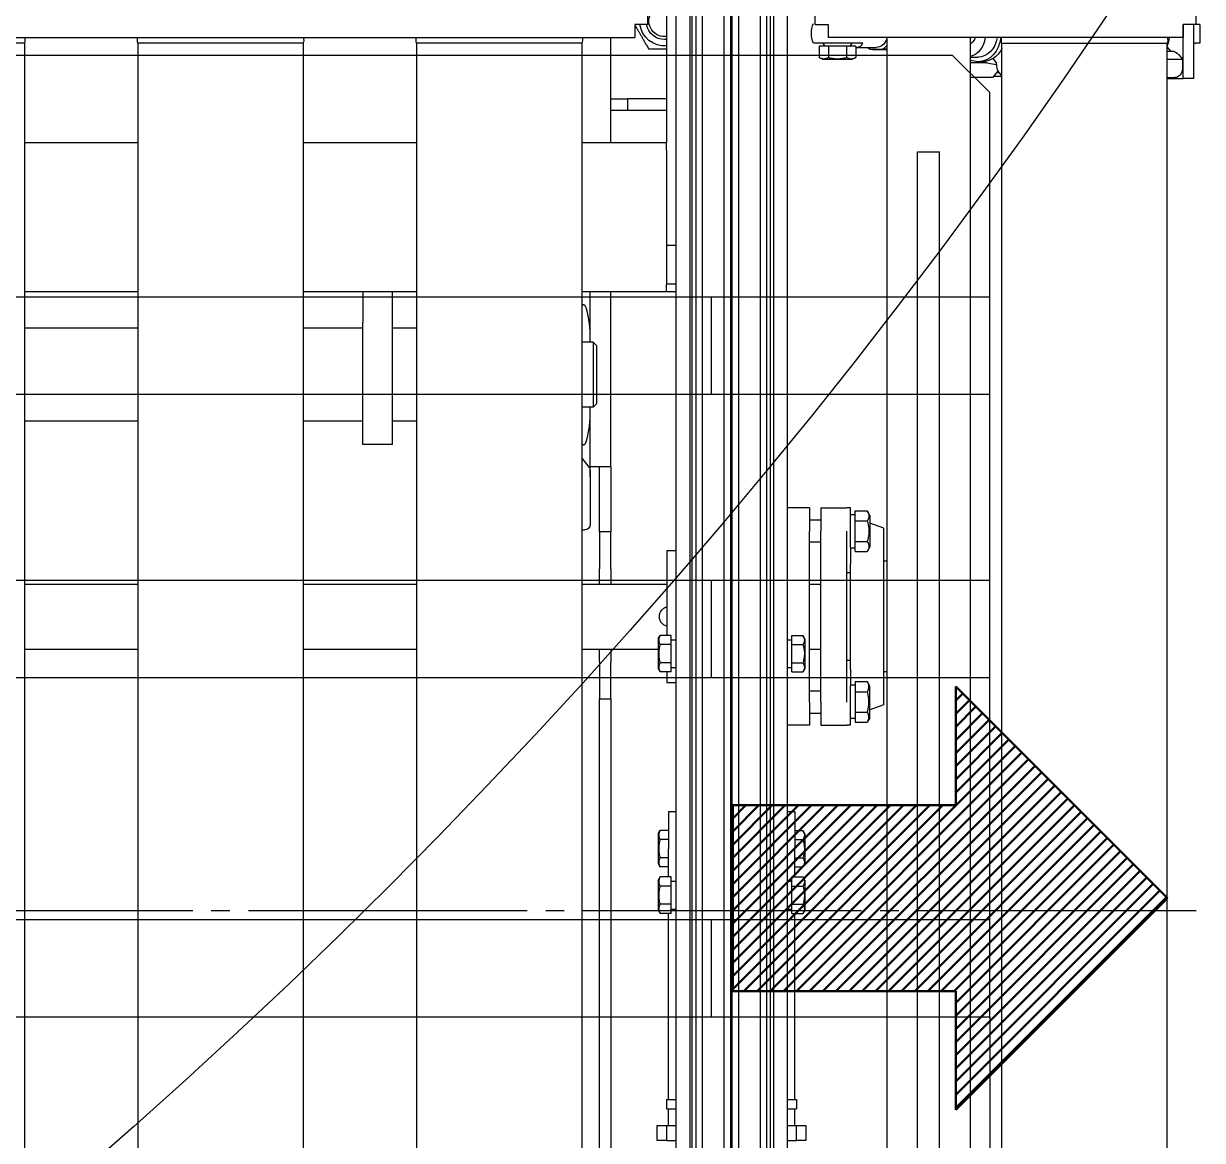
# Model space of a CAD drawing. Header units: millimetres. Extents: x -383313 to -161684, y -117025 to 99224.
# Drawn here: x -342470 to -341836, y -8096 to -7495 of the extents above; entities that cross this region are included whole.
import ezdxf

# ---------------------------------------------------------------- set-up
doc = ezdxf.new("R2010")
doc.units = ezdxf.units.MM
doc.header["$MEASUREMENT"] = 0
doc.linetypes.add('ESKD_shtrihpunktir', pattern=[18, 15, -1, 1, -1])
doc.layers.add('1', color=7, linetype='Continuous', lineweight=50)
doc.layers.add('PV-55E8', color=7, linetype='Continuous')
doc.layers.add('Робот', color=30, linetype='Continuous')

# ---------------------------------------------------------------- blocks, each defined once
blk = doc.blocks.new('паллета1')
at = {"color": 44}
for p, q in [((20, 600), (0, 580)), ((130, 600), (20, 600)), ((130, -600), (130, 600)), ((182.5, 600), (130, 600)), ((282.5, 600), (182.5, 600)), ((182.5, 600), (182.5, -600)), ((282.5, -600), (282.5, 600)), ((335, 600), (282.5, 600)), ((465, 600), (335, 600)), ((335, 600), (335, -600)), ((465, -600), (465, 600)), ((517.5, 600), (465, 600)), ((517.5, 600), (617.5, 600)), ((517.5, -600), (517.5, 600)), ((0, 580), (0, -580)), ((130, 450), (182.5, 450)), ((282.5, 450), (335, 450)), ((465, 450), (517.5, 450))]:
    blk.add_line(p, q, dxfattribs=at)
blk = doc.blocks.new('*U123')
at = {"color": 1, "linetype": 'ESKD_shtrihpunktir', "ltscale": 10}
blk.add_line((15.5, 6.62), (-1484.5, 6.62), dxfattribs=at)
at = {"layer": 'PV-55E8', "color": 3}
for p, q in [((-615, -460.38), (-615, 460.38)), ((-554, -460.38), (-554, 460.38)), ((-465, -460.38), (-465, 460.38)), ((-404, -460.38), (-404, 460.38)), ((-315, -460.38), (-315, 460.38)), ((-264.5, -531.73), (-264.5, 458.27)), ((-257, -531.73), (-257, 458.27)), ((-255.61, 458.27), (-255.61, -531.73)), ((-253.6, 458.27), (-253.6, -531.73)), ((-250.1, 458.27), (-250.1, -531.73)), ((-238.42, 458.27), (-238.42, -531.73)), ((-234.92, 458.27), (-234.92, -531.73)), ((-234.14, 458.27), (-234.14, -531.73)), ((-230.64, 458.27), (-230.64, -531.73)), ((-218.96, 458.27), (-218.96, -531.73)), ((-215.46, 458.27), (-215.46, -531.73)), ((-213.45, 458.27), (-213.45, -531.73)), ((-212, -531.73), (-212, 458.27)), ((-204.5, -531.73), (-204.5, 458.27)), ((-89, 460.38), (-89, -460.38)), ((0, 460.38), (0, -460.38)), ((-151, -463.38), (-151, 413.62)), ((-106, -463.38), (-106, 413.62)), ((-134.5, 398.12), (-134.5, -401.88)), ((-122.5, 398.12), (-122.5, -401.88)), ((-305.5, 234.62), (-305.5, -107.38)), ((-299.5, -107.38), (-299.5, 234.62)), ((-269.5, 130.27), (-274.5, 130.27)), ((-274.5, 130.27), (-274.5, 122.27)), ((-269.5, 122.27), (-269.5, 130.27)), ((-269.5, 130.27), (-264.5, 130.27)), ((-204.5, 130.27), (-199.5, 130.27)), ((-199.5, 130.27), (-199.5, 122.27)), ((-194.5, 130.27), (-199.5, 130.27)), ((-194.5, 122.27), (-194.5, 130.27)), ((-274.5, 122.27), (-269.5, 122.27)), ((-269.5, 122.27), (-264.5, 122.27)), ((-268.5, 122.27), (-268.5, 113.27)), ((-204.5, 122.27), (-199.5, 122.27)), ((-200.5, 122.27), (-200.5, 113.27)), ((-199.5, 122.27), (-194.5, 122.27)), ((-269.5, 108.27), (-269.5, 113.27)), ((-269.5, 113.27), (-264.5, 113.27)), ((-269.5, 108.27), (-264.5, 108.27)), ((-268.5, 108.27), (-268.5, 8.08)), ((-204.5, 113.27), (-199.5, 113.27)), ((-204.5, 108.27), (-199.5, 108.27)), ((-200.5, 108.27), (-200.5, 8.08)), ((-199.5, 108.27), (-199.5, 113.27)), ((-274, 6.27), (-272.95, 8.08)), ((-267, 8.08), (-272.95, 8.08)), ((-267, 8.08), (-267, 3.18)), ((-202, 8.08), (-202, 3.18)), ((-202, 8.08), (-196.05, 8.08)), ((-195, 6.27), (-196.05, 8.08)), ((-274, -9.73), (-274, 6.27)), ((-267, 3.18), (-272.95, 3.18)), ((-267, 5.77), (-264.5, 5.77)), ((-267, 3.18), (-267, -6.64)), ((-204.5, 5.77), (-202, 5.77)), ((-202, 3.18), (-202, -6.64)), ((-202, 3.18), (-196.05, 3.18)), ((-195, -9.73), (-195, 6.27)), ((-274, -9.73), (-272.95, -11.55)), ((-267, -6.64), (-272.95, -6.64)), ((-267, -11.55), (-272.95, -11.55)), ((-268.5, -11.55), (-268.5, -26.73)), ((-267, -6.64), (-267, -11.55)), ((-267, -9.23), (-264.5, -9.23)), ((-204.5, -9.23), (-202, -9.23)), ((-202, -6.64), (-202, -11.55)), ((-202, -6.64), (-196.05, -6.64)), ((-202, -11.55), (-196.05, -11.55)), ((-200.5, -11.55), (-200.5, -26.73)), ((-195, -9.73), (-196.05, -11.55)), ((-274, -18.73), (-272.95, -16.92)), ((-274, -34.73), (-274, -18.73)), ((-268.5, -16.92), (-272.95, -16.92)), ((-200.5, -16.92), (-196.05, -16.92)), ((-195, -18.73), (-196.05, -16.92)), ((-195, -34.73), (-195, -18.73)), ((-268.5, -21.82), (-272.95, -21.82)), ((-200.5, -21.82), (-196.05, -21.82)), ((-268.5, -31.64), (-272.95, -31.64)), ((-268.5, -46.73), (-268.5, -26.73)), ((-200.5, -46.73), (-200.5, -26.73)), ((-200.5, -31.64), (-196.05, -31.64)), ((-274, -34.73), (-272.95, -36.55)), ((-268.5, -36.55), (-272.95, -36.55)), ((-200.5, -36.55), (-196.05, -36.55)), ((-195, -34.73), (-196.05, -36.55)), ((-268.5, -46.73), (-264.5, -46.73)), ((-204.5, -46.73), (-200.5, -46.73)), ((-192.5, -93.23), (-204.5, -93.23)), ((-192.5, -105.73), (-192.5, -93.23)), ((-186.5, -93.23), (-172.5, -93.23)), ((-186.5, -105.73), (-186.5, -93.23)), ((-170.5, -93.23), (-172.5, -93.23)), ((-170.5, -93.23), (-170.5, -114.57)), ((-168, -100.28), (-168, -94.8)), ((-168, -94.8), (-161.43, -94.8)), ((-160, -97.27), (-161.43, -94.8)), ((-192.5, -99.77), (-186.5, -99.77)), ((-168, -96.77), (-170.5, -96.77)), ((-168, -111.25), (-168, -100.28)), ((-168, -100.28), (-161.43, -100.28)), ((-160, -97.27), (-160, -114.27)), ((-152.5, -104.18), (-160, -101.45)), ((-305.5, -127.38), (-305.5, -107.38)), ((-305.5, -107.38), (-299.5, -107.38)), ((-299.5, -107.38), (-299.5, -127.38)), ((-192.5, -105.73), (-192.5, -197.73)), ((-186.5, -105.73), (-186.5, -197.73)), ((-172.5, -105.73), (-172.5, -197.73)), ((-152.5, -104.18), (-152.5, -199.28)), ((-192.5, -111.77), (-186.5, -111.77)), ((-168, -116.74), (-168, -111.25)), ((-168, -111.25), (-161.43, -111.25)), ((-269.35, -121.92), (-269.35, -116.23)), ((-269.35, -116.23), (-264.5, -116.23)), ((-170.5, -123.35), (-170.5, -114.57)), ((-168, -114.77), (-170.5, -114.77)), ((-168, -116.74), (-161.43, -116.74)), ((-160, -114.27), (-161.43, -116.74)), ((-274, -123.73), (-272.95, -121.92)), ((-274, -139.73), (-274, -123.73)), ((-267, -121.92), (-272.95, -121.92)), ((-267, -126.82), (-272.95, -126.82)), ((-267, -121.92), (-267, -126.82)), ((-267, -124.23), (-264.5, -124.23)), ((-267, -126.82), (-267, -136.64)), ((-204.5, -124.23), (-202, -124.23)), ((-202, -121.92), (-202, -126.82)), ((-202, -121.92), (-196.05, -121.92)), ((-202, -126.82), (-202, -136.64)), ((-202, -126.82), (-196.05, -126.82)), ((-195, -123.73), (-196.05, -121.92)), ((-195, -139.73), (-195, -123.73)), ((-170.5, -123.35), (-170.5, -180.11)), ((-151, -121.98), (-152.5, -121.98)), ((-305.5, -127.38), (-305.5, -134.23)), ((-299.5, -134.23), (-299.5, -127.38)), ((-170.5, -128.13), (-172.5, -128.13)), ((-615, -134.23), (-554, -134.23)), ((-465, -134.23), (-404, -134.23)), ((-315, -134.23), (-274, -134.23)), ((-267, -136.64), (-272.95, -136.64)), ((-267, -136.64), (-267, -141.55)), ((-267, -139.23), (-264.5, -139.23)), ((-204.5, -139.23), (-202, -139.23)), ((-202, -136.64), (-202, -141.55)), ((-202, -136.64), (-196.05, -136.64)), ((-192.5, -134.23), (-186.5, -134.23)), ((-274, -139.73), (-272.95, -141.55)), ((-267, -141.55), (-272.95, -141.55)), ((-269.35, -151.73), (-269.35, -141.55)), ((-202, -141.55), (-196.05, -141.55)), ((-195, -139.73), (-196.05, -141.55)), ((-269.35, -187.23), (-269.35, -151.73)), ((-615, -169.23), (-554, -169.23)), ((-465, -169.23), (-404, -169.23)), ((-315, -169.23), (-269.35, -169.23)), ((-305.5, -169.23), (-305.5, -177.38)), ((-299.5, -177.38), (-299.5, -169.23)), ((-192.5, -169.23), (-186.5, -169.23)), ((-305.5, -197.38), (-305.5, -177.38)), ((-299.5, -177.38), (-299.5, -197.38)), ((-170.5, -175.33), (-172.5, -175.33)), ((-170.5, -188.89), (-170.5, -180.11)), ((-151, -181.48), (-152.5, -181.48)), ((-269.35, -187.23), (-264.5, -187.23)), ((-170.5, -188.69), (-168, -188.69)), ((-170.5, -188.89), (-170.5, -210.23)), ((-168, -186.72), (-168, -192.21)), ((-168, -186.72), (-161.43, -186.72)), ((-160, -189.19), (-161.43, -186.72)), ((-160, -206.19), (-160, -189.19)), ((-186.5, -191.69), (-192.5, -191.69)), ((-168, -192.21), (-168, -203.18)), ((-168, -192.21), (-161.43, -192.21)), ((-315, -198.38), (-313.5, -198.38)), ((-310.5, -226.98), (-310.5, -201.38)), ((-305.5, -197.38), (-305.5, -232.38)), ((-299.5, -197.38), (-305.5, -197.38)), ((-299.5, -232.38), (-299.5, -197.38)), ((-192.5, -210.23), (-192.5, -197.73)), ((-186.5, -210.23), (-186.5, -197.73)), ((-152.5, -199.28), (-160, -202.01)), ((-186.5, -203.69), (-192.5, -203.69)), ((-170.5, -206.69), (-168, -206.69)), ((-168, -203.18), (-168, -208.66)), ((-168, -203.18), (-161.43, -203.18)), ((-168, -208.66), (-161.43, -208.66)), ((-160, -206.19), (-161.43, -208.66)), ((-192.5, -210.23), (-204.5, -210.23)), ((-186.5, -210.23), (-172.5, -210.23)), ((-170.5, -210.23), (-172.5, -210.23)), ((-310.5, -226.98), (-310.5, -258.37)), ((-311.01, -231.92), (-314.9, -237.03)), ((-299.5, -232.38), (-310.5, -232.38)), ((-299.5, -232.38), (-299.5, -326.73)), ((-417, -244.38), (-433, -244.38)), ((-433, -244.38), (-433, -310)), ((-417, -244.38), (-417, -310)), ((-554, -256.88), (-615, -256.88)), ((-433, -256.88), (-465, -256.88)), ((-404, -256.88), (-417, -256.88)), ((-310.5, -258.37), (-310.5, -264.38)), ((-309, -264.38), (-315, -264.38)), ((-309, -299.38), (-309, -264.38)), ((-307, -266.38), (-309, -264.38)), ((-307, -266.38), (-307, -297.38)), ((-307, -297.38), (-309, -299.38)), ((-309, -299.38), (-315, -299.38)), ((-310.5, -299.38), (-310.5, -305.39)), ((-554, -306.88), (-615, -306.88)), ((-433, -306.88), (-465, -306.88)), ((-433, -326.73), (-433, -310)), ((-404, -306.88), (-417, -306.88)), ((-417, -310), (-417, -326.73)), ((-310.5, -305.39), (-310.5, -326.73)), ((-615, -326.73), (-554, -326.73)), ((-465, -326.73), (-404, -326.73)), ((-315, -326.73), (-269.5, -326.73)), ((-314.9, -326.73), (-314.9, -326.73)), ((-269.5, -326.73), (-269.5, -330.73)), ((-269.5, -326.73), (-264.5, -326.73)), ((-264.5, -330.73), (-269.5, -330.73)), ((-269.5, -402.73), (-269.5, -330.73)), ((-269.5, -351.73), (-264.5, -351.73)), ((-269.5, -402.73), (-269.5, -406.73)), ((-134.5, -401.88), (-122.5, -401.88)), ((-554, -406.73), (-615, -406.73)), ((-404, -406.73), (-465, -406.73)), ((-269.5, -406.73), (-315, -406.73)), ((-299.5, -406.73), (-299.5, -424.38)), ((-269.5, -501.73), (-269.5, -406.73)), ((-299.5, -424.38), (-290.5, -424.38)), ((-299.5, -424.38), (-299.5, -430.38)), ((-290.5, -424.38), (-269.5, -424.38)), ((-290.5, -430.38), (-290.5, -424.38)), ((-299.5, -430.38), (-290.5, -430.38)), ((-299.5, -430.38), (-299.5, -463.38)), ((-269.5, -430.38), (-290.5, -430.38)), ((-94.01, -441.88), (-106, -441.88)), ((-92.13, -444.18), (-94.01, -441.88)), ((-89, -442.38), (-93.6, -442.38)), ((-89, -442.72), (-90.19, -444.18)), ((0, -441.38), (8.54, -441.38)), ((0, -441.88), (4.04, -441.88)), ((8.54, -441.38), (8.54, -470.38)), ((14.28, -441.38), (8.54, -441.38)), ((14.28, -441.38), (14.28, -470.38)), ((-96.9, -449.74), (-106, -449.74)), ((-101.74, -450.38), (-99.45, -450.38)), ((-100.37, -450.38), (-91.87, -448.81)), ((-91.85, -449.74), (-93.77, -452.08)), ((-90.62, -444.38), (-91.97, -444.38)), ((-90.35, -444.38), (-90.62, -444.38)), ((-90.54, -444.64), (-90.62, -444.38)), ((8.13, -451.78), (8.13, -446.88)), ((-185.5, -451.68), (-187.31, -452.73)), ((-187.31, -458.68), (-187.31, -452.73)), ((-185.5, -451.68), (-169.5, -451.68)), ((-182.41, -458.68), (-182.41, -452.73)), ((-172.59, -458.68), (-172.59, -452.73)), ((-169.5, -451.68), (-167.69, -452.73)), ((-167.69, -458.68), (-167.69, -452.73)), ((-105.83, -451.23), (-106, -451.02)), ((-106, -452.88), (-101.74, -452.88)), ((0, -451.78), (8.13, -451.78)), ((0, -458.17), (1.67, -456.13)), ((0, -456.13), (2.19, -456.13)), ((6.25, -454.08), (8.13, -451.78)), ((-615, -460.38), (-704, -460.38)), ((-615, -460.38), (-704, -460.38)), ((-465, -460.38), (-554, -460.38)), ((-465, -460.38), (-554, -460.38)), ((-315, -460.38), (-404, -460.38)), ((-315, -460.38), (-404, -460.38)), ((-164.56, -460.43), (-190.48, -460.43)), ((-182.41, -458.68), (-187.31, -458.68)), ((-172.59, -458.68), (-182.41, -458.68)), ((-167.69, -458.68), (-172.59, -458.68)), ((-167.07, -458.08), (-156.66, -458.08)), ((-160.14, -457.18), (-153.18, -457.18)), ((-151, -457.18), (-153.18, -457.18)), ((-89, -460.38), (0, -460.38)), ((-89, -460.38), (0, -460.38)), ((14.28, -460.38), (15.11, -460.38)), ((17.5, -460.38), (15.11, -460.38)), ((17.5, -470.38), (17.5, -460.38)), ((-1182.5, -463.38), (-286.5, -463.38)), ((-286.5, -469.68), (-286.5, -463.38)), ((8.5, -463.38), (-182.5, -463.38)), ((-182.5, -469.68), (-182.5, -463.38)), ((8.5, -469.68), (8.5, -463.38)), ((-286.5, -470.38), (-286.5, -469.68)), ((-285.8, -470.38), (-286.5, -470.38)), ((-279.5, -470.38), (-285.8, -470.38)), ((-279.5, -470.38), (-279.5, -523.38)), ((-189.5, -470.38), (-183.2, -470.38)), ((-189.5, -470.38), (-189.5, -523.38)), ((-183.2, -470.38), (-182.5, -470.38)), ((-182.5, -470.38), (-182.5, -469.68)), ((8.5, -470.38), (8.5, -469.68)), ((9.2, -470.38), (8.5, -470.38)), ((15.5, -470.38), (9.2, -470.38)), ((15.5, -470.38), (15.5, -523.38)), ((17.5, -470.38), (15.5, -470.38))]:
    blk.add_line(p, q, dxfattribs=at)
for centre, radius, start, end in [((-313.5, -201.38), 3, 0, 90), ((-619.72, -461.93), 4.97, 343.09339, 18.25746), ((-549.28, -461.93), 4.97, 161.74254, 196.90661), ((-469.72, -461.93), 4.97, 343.09339, 18.25746), ((-399.28, -461.93), 4.97, 161.74254, 196.90661), ((-319.72, -461.93), 4.97, 343.09339, 18.25746), ((-270.5, -472.38), 13.5, 85.75198, 171.48038), ((-270.5, -472.38), 10, 90, 168.46304), ((-270.5, -472.38), 10, 84.26083, 90), ((-177.5, -465.68), 14, 157.97569, 202.02431), ((-177.5, -465.68), 9.5, 132.5369, 146.45226), ((-177.5, -465.68), 9.5, 33.54774, 47.4631), ((-84.28, -461.93), 4.97, 161.74254, 196.90661), ((-4.72, -461.93), 4.97, 343.09339, 18.25746), ((-270.5, -472.38), 8.5, 90, 276.75633), ((-270.5, -472.38), 8.5, 83.24367, 90)]:
    blk.add_arc(centre, radius, start, end, dxfattribs=at)
for centre, major_axis, ratio, start_param, end_param in [((-311.1, -226.98), (0, 5), 0.12, 3.297746, 4.712389), ((-314.05, -281.88), (0, 45.4), 0.12, 0.156154, 0.174899), ((-314.05, -281.88), (0, 45.4), 0.12, 2.966694, 2.985439), ((4.04, -446.88), (0, 5), 0.819152, -1.570796, 0), ((-101.74, -465.38), (0, 15), 0.819152, 0, 0.353724), ((-101.74, -465.38), (0, 15), 0.819152, -1.437065, 0), ((-99.45, -465.38), (0, 15), 0.819152, -0.480704, 0), ((-96.18, -449.13), (0, 7), 0.819152, -0.825153, -0.785526), ((-86.14, -449.13), (0, -7), 0.819152, -2.356067, -1.483559), ((-96.18, -449.13), (0, 7), 0.819152, -1.067618, -0.825153), ((-108.05, -465.38), (0, 12.5), 0.819152, -1.410106, -0.201878), ((-101.74, -465.38), (0, 12.5), 0.819152, -1.410106, 0), ((-99.45, -465.38), (0, 15), 0.819152, -1.016799, -0.480704), ((2.19, -449.13), (0, -7), 0.819152, 0, 0.78527), ((-156.66, -465.68), (0, -9.5), 0.819152, -2.678638, -2.498092), ((-156.66, -465.68), (0, 7.6), 0.819152, -1.141274, 0), ((-156.66, -465.68), (0, 9.5), 0.819152, -0.814426, -0.462955), ((-108.05, -465.38), (0, 6), 0.819152, -1.230959, -0.430944), ((-11.12, -465.38), (0, 15), 0.819152, -1.437065, -1.13113), ((-11.12, -465.38), (0, -15), 0.819152, 1.704528, 2.010463)]:
    blk.add_ellipse(centre, major_axis=major_axis, ratio=ratio, start_param=start_param, end_param=end_param, dxfattribs=at)
at = {"layer": 'PV-55E8', "color": 3, "extrusion": (0, 0, -1)}
for start_param, end_param in [(2.931046, 4.041178), (5.3836, 6.493732)]:
    blk.add_ellipse((-314.05, -281.88), major_axis=(0, -37.8), ratio=0.12, start_param=start_param, end_param=end_param, dxfattribs=at)
at = {"layer": 'PV-55E8', "color": 3}
for points, weights in [([(-272.95, 3.18), (-274.37, 5.63), (-272.95, 8.08)], [1.22364575665, 1.41294441399, 1.22364575665]), ([(-196.05, 3.18), (-194.63, 5.63), (-196.05, 8.08)], [1.22364575665, 1.41294441399, 1.22364575665]), ([(-272.95, -6.64), (-274.37, -1.73), (-272.95, 3.18)], [1.22364575665, 1.41294441399, 1.22364575665]), ([(-196.05, -6.64), (-194.63, -1.73), (-196.05, 3.18)], [1.22364575665, 1.41294441399, 1.22364575665]), ([(-272.95, -11.55), (-274.37, -9.09), (-272.95, -6.64)], [1.22364575665, 1.41294441399, 1.22364575665]), ([(-196.05, -11.55), (-194.63, -9.09), (-196.05, -6.64)], [1.22364575665, 1.41294441399, 1.22364575665]), ([(-272.95, -21.82), (-274.37, -19.37), (-272.95, -16.92)], [1.22364575665, 1.41294441399, 1.22364575665]), ([(-196.05, -21.82), (-194.63, -19.37), (-196.05, -16.92)], [1.22364575665, 1.41294441399, 1.22364575665]), ([(-272.95, -31.64), (-274.37, -26.73), (-272.95, -21.82)], [1.22364575665, 1.41294441399, 1.22364575665]), ([(-196.05, -31.64), (-194.63, -26.73), (-196.05, -21.82)], [1.22364575665, 1.41294441399, 1.22364575665]), ([(-272.95, -36.55), (-274.37, -34.09), (-272.95, -31.64)], [1.22364575665, 1.41294441399, 1.22364575665]), ([(-196.05, -36.55), (-194.63, -34.09), (-196.05, -31.64)], [1.22364575665, 1.41294441399, 1.22364575665]), ([(-161.43, -94.8), (-159.84, -97.54), (-161.43, -100.28)], [1.29573137036, 1.49618171095, 1.29573137036]), ([(-161.43, -100.28), (-159.84, -105.77), (-161.43, -111.25)], [1.29573137036, 1.49618171095, 1.29573137036]), ([(-161.43, -111.25), (-159.84, -114), (-161.43, -116.74)], [1.29573137036, 1.49618171095, 1.29573137036]), ([(-272.95, -126.82), (-274.37, -124.37), (-272.95, -121.92)], [1.22364575665, 1.41294441399, 1.22364575665]), ([(-272.95, -136.64), (-274.37, -131.73), (-272.95, -126.82)], [1.22364575665, 1.41294441399, 1.22364575665]), ([(-196.05, -126.82), (-194.63, -124.37), (-196.05, -121.92)], [1.22364575665, 1.41294441399, 1.22364575665]), ([(-196.05, -136.64), (-194.63, -131.73), (-196.05, -126.82)], [1.22364575665, 1.41294441399, 1.22364575665]), ([(-272.95, -141.55), (-274.37, -139.09), (-272.95, -136.64)], [1.22364575665, 1.41294441399, 1.22364575665]), ([(-196.05, -141.55), (-194.63, -139.09), (-196.05, -136.64)], [1.22364575665, 1.41294441399, 1.22364575665]), ([(-161.43, -192.21), (-159.84, -189.47), (-161.43, -186.72)], [1.29573137036, 1.49618171095, 1.29573137036]), ([(-161.43, -203.18), (-159.84, -197.69), (-161.43, -192.21)], [1.29573137036, 1.49618171095, 1.29573137036]), ([(-161.43, -208.66), (-159.84, -205.92), (-161.43, -203.18)], [1.29573137036, 1.49618171095, 1.29573137036]), ([(-187.31, -452.73), (-184.86, -451.31), (-182.41, -452.73)], [1.22364575665, 1.41294441399, 1.22364575665]), ([(-182.41, -452.73), (-177.5, -451.31), (-172.59, -452.73)], [1.22364575665, 1.41294441399, 1.22364575665]), ([(-172.59, -452.73), (-170.14, -451.31), (-167.69, -452.73)], [1.22364575665, 1.41294441399, 1.22364575665]), ([(-286.5, -470.09), (-282.96, -463.95), (-279.16, -457.38)], [1.58108598431, 1.72736273626, 1.52444471331]), ([(-279.16, -457.38), (-273.99, -457.38), (-269.5, -457.38)], [1.52444471331, 1.6570136356, 1.64054012076])]:
    blk.add_rational_spline(points, weights, degree=2, dxfattribs=at)
for points, knots in [([(-269.35, -156.66), (-269.4, -156.65), (-269.45, -156.65), (-269.82, -156.57), (-270.14, -156.48), (-270.76, -156.22), (-271.05, -156.06), (-271.59, -155.69), (-271.84, -155.49), (-272.29, -155.04), (-272.49, -154.8), (-272.86, -154.25), (-273.02, -153.96), (-273.28, -153.34), (-273.37, -153.02), (-273.5, -152.37), (-273.53, -152.05), (-273.53, -151.41), (-273.5, -151.09), (-273.37, -150.44), (-273.28, -150.12), (-273.02, -149.5), (-272.86, -149.21), (-272.49, -148.67), (-272.29, -148.42), (-271.84, -147.97), (-271.59, -147.77), (-271.05, -147.4), (-270.76, -147.24), (-270.14, -146.99), (-269.82, -146.89), (-269.45, -146.81), (-269.4, -146.81), (-269.35, -146.8)], [0.805613, 0.805613, 0.805613, 0.805613, 0.947553, 0.947553, 1.895106, 1.895106, 2.84266, 2.84266, 3.790213, 3.790213, 4.737536, 4.737536, 5.684859, 5.684859, 6.632182, 6.632182, 7.579504, 7.579504, 8.526827, 8.526827, 9.47415, 9.47415, 10.421473, 10.421473, 11.368796, 11.368796, 12.316349, 12.316349, 13.263902, 13.263902, 14.211456, 14.211456, 14.353395, 14.353395, 14.353395, 14.353395]), ([(-170.9, -458.84), (-170.86, -458.83), (-170.81, -458.81), (-170.67, -458.75), (-170.58, -458.71), (-170.48, -458.68)], [0.0034050674, 0.0034050674, 0.0034050674, 0.0034050674, 0.0035499449, 0.0035499449, 0.0038595357, 0.0038595357, 0.0038595357, 0.0038595357]), ([(-167.69, -458.06), (-167.64, -458.06), (-167.6, -458.06), (-167.31, -458.06), (-167.07, -458.07), (-166.62, -458.14), (-166.41, -458.18), (-166.01, -458.31), (-165.82, -458.39), (-165.47, -458.56), (-165.31, -458.67), (-164.87, -459), (-164.62, -459.25), (-164.2, -459.81), (-164.03, -460.11), (-163.88, -460.43)], [0.006940944, 0.006940944, 0.006940944, 0.006940944, 0.007099514, 0.007099514, 0.007986907, 0.007986907, 0.008874299, 0.008874299, 0.009761691, 0.009761691, 0.010649084, 0.010649084, 0.012423868, 0.012423868, 0.014198653, 0.014198653, 0.014198653, 0.014198653]), ([(-164.1, -460.43), (-164.13, -460.43), (-164.2, -460.43), (-164.36, -460.43), (-164.46, -460.43), (-164.56, -460.43)], [0.045413467, 0.045413467, 0.045413467, 0.045413467, 0.049378614, 0.049378614, 0.053343762, 0.053343762, 0.053343762, 0.053343762]), ([(-163.88, -460.43), (-163.95, -460.43), (-164, -460.43), (-164.07, -460.43), (-164.09, -460.43), (-164.1, -460.43)], [0.063788325, 0.063788325, 0.063788325, 0.063788325, 0.064729444, 0.064729444, 0.065670563, 0.065670563, 0.065670563, 0.065670563]), ([(-151, -456.88), (-151.56, -456.88), (-152.12, -456.88), (-153.37, -456.88), (-154.06, -456.88), (-156.07, -456.88), (-157.33, -456.88), (-158.54, -456.88)], [0.008804462, 0.008804462, 0.008804462, 0.008804462, 0.010711194, 0.010711194, 0.013181046, 0.013181046, 0.01812075, 0.01812075, 0.01812075, 0.01812075])]:
    blk.add_open_spline(points, degree=3, knots=knots, dxfattribs=at)
blk.add_open_spline([(-158.54, -456.88), (-158.6, -456.98), (-158.65, -457.08), (-158.71, -457.18)], degree=3, dxfattribs=at)
blk = doc.blocks.new('Робот ABB IRB660_3.15 (сверху)')
at = {"layer": 'Робот'}
blk.add_circle((0, 0), 3150, dxfattribs=at)
blk = doc.blocks.new('A$C720D38B5')
at = {"layer": '1', "color": 6}
for p, q in [((-113.88, 50.12), (-113.88, 114.12)), ((-113.88, 114.12), (0.12, 0.12)), ((-113.88, 113.55), (-113.6, 113.83)), ((-113.88, 106.48), (-110.07, 110.3)), ((-113.88, 99.41), (-106.53, 106.76)), ((-113.88, 92.34), (-103, 103.23)), ((-113.88, 85.27), (-99.46, 99.69)), ((-113.88, 78.2), (-95.92, 96.16)), ((-113.88, 71.13), (-92.39, 92.62)), ((-113.88, 64.05), (-88.85, 89.09)), ((-113.88, 56.98), (-85.32, 85.55)), ((-213.68, -49.88), (-81.78, 82.01)), ((-206.61, -49.88), (-78.25, 78.48)), ((-199.54, -49.88), (-74.71, 74.94)), ((-192.47, -49.88), (-71.18, 71.41)), ((-185.4, -49.88), (-67.64, 67.87)), ((-178.33, -49.88), (-64.11, 64.34)), ((-171.25, -49.88), (-60.57, 60.8)), ((-164.18, -49.88), (-57.03, 57.27)), ((-157.11, -49.88), (-53.5, 53.73)), ((-233.88, 43.05), (-226.82, 50.12)), ((-233.88, 35.98), (-219.75, 50.12)), ((-233.88, 28.91), (-212.68, 50.12)), ((-233.88, 21.84), (-205.61, 50.12)), ((-233.88, 14.77), (-198.53, 50.12)), ((-233.88, 7.69), (-191.46, 50.12)), ((-233.88, 0.62), (-184.39, 50.12)), ((-233.88, -6.45), (-177.32, 50.12)), ((-233.88, -13.52), (-170.25, 50.12)), ((-233.88, -20.59), (-163.18, 50.12)), ((-233.88, -27.66), (-156.11, 50.12)), ((-233.88, -34.73), (-149.04, 50.12)), ((-233.88, -41.8), (-141.97, 50.12)), ((-233.88, -48.87), (-134.89, 50.12)), ((-233.88, 50.12), (-113.88, 50.12)), ((-233.88, -49.88), (-233.88, 50.12)), ((-227.82, -49.88), (-127.82, 50.12)), ((-220.75, -49.88), (-120.75, 50.12)), ((-150.04, -49.88), (-49.96, 50.19)), ((-142.97, -49.88), (-46.43, 46.66)), ((-135.9, -49.88), (-42.89, 43.12)), ((-128.83, -49.88), (-39.36, 39.59)), ((-121.76, -49.88), (-35.82, 36.05)), ((-114.69, -49.88), (-32.29, 32.52)), ((-113.88, -56.15), (-28.75, 28.98)), ((-113.88, -63.22), (-25.21, 25.45)), ((-113.88, -70.3), (-21.68, 21.91)), ((-113.88, -77.37), (-18.14, 18.37)), ((-113.88, -84.44), (-14.61, 14.84)), ((-113.88, -91.51), (-11.07, 11.3)), ((-113.88, -98.58), (-7.54, 7.77)), ((-113.88, -105.65), (-4, 4.23)), ((-113.88, -112.72), (-0.47, 0.7)), ((0.12, 0.12), (-113.88, -113.88)), ((-113.88, -49.88), (-233.88, -49.88)), ((-113.88, -113.88), (-113.88, -49.88))]:
    blk.add_line(p, q, dxfattribs=at)

msp = doc.modelspace()

# ---------------------------------------------------------------- block references
at = {"xscale": -1, "rotation": 180}
msp.add_blockref('*U123', (-341854.51332, -7965.47031), dxfattribs=at)
at = {"color": 2, "rotation": 270}
msp.add_blockref('паллета1', (-342550.03602, -7511.7259), dxfattribs=at)
msp.add_blockref('A$C720D38B5', (-341854.51332, -7965.47031))
at = {"layer": 'Робот', "rotation": 180}
msp.add_blockref('Робот ABB IRB660_3.15 (сверху)', (-344500.63713, -5731.42318), dxfattribs=at)

doc.saveas('drawing.dxf')
